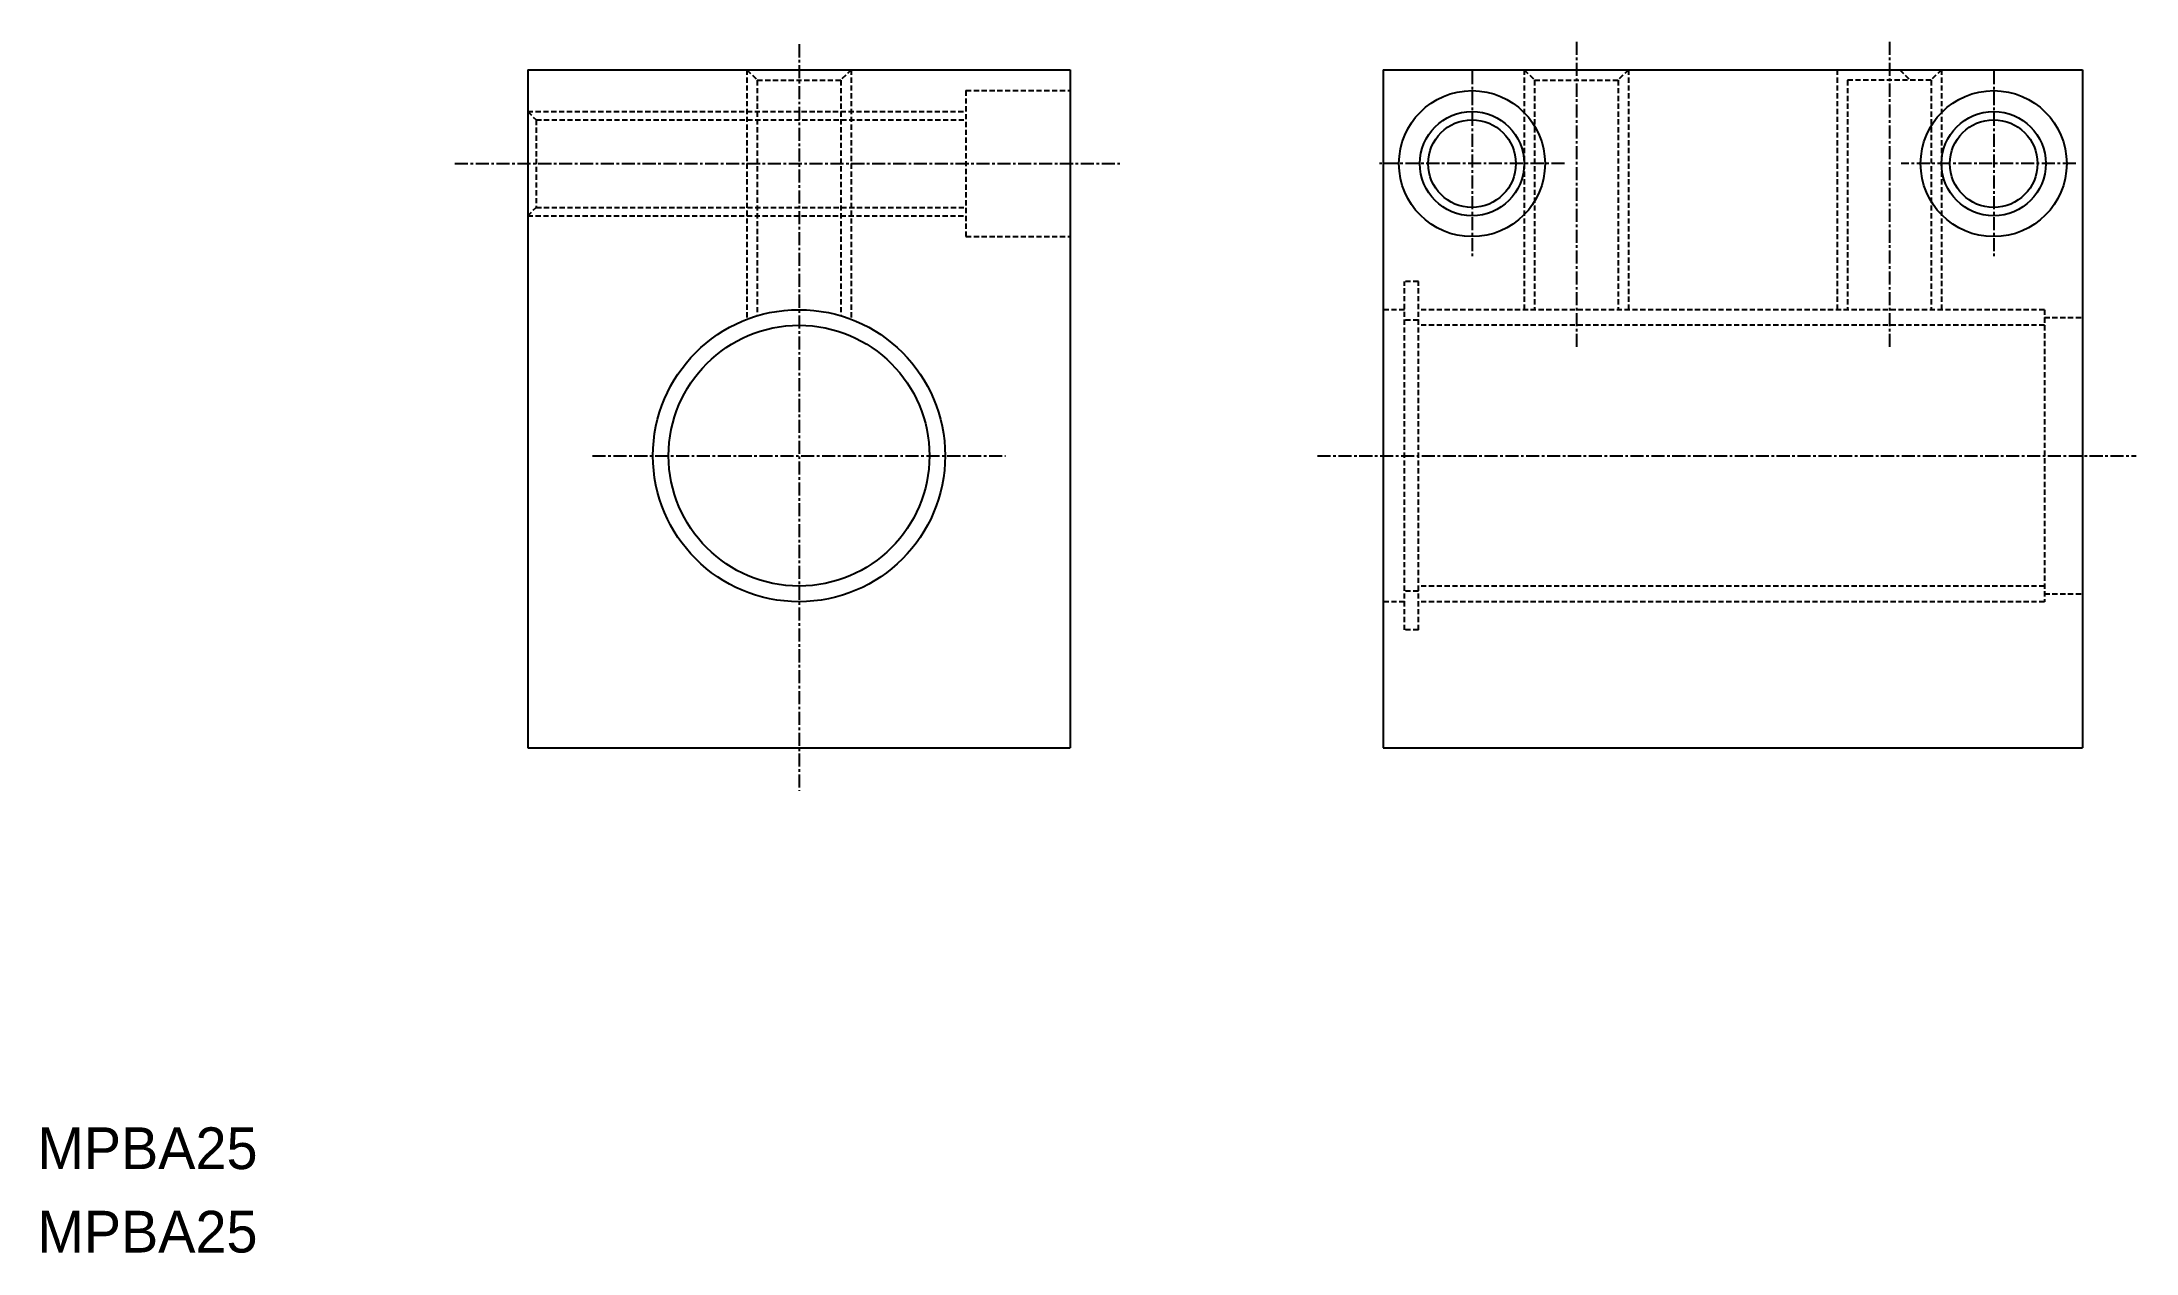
# Model space of a CAD drawing. Extents: x 10 to 211, y 10 to 126.
import ezdxf

# ---------------------------------------------------------------- set-up
doc = ezdxf.new("R2010")
doc.units = 0
doc.linetypes.add('CENTER', pattern=[2, 1.25, -0.25, 0.25, -0.25])
doc.linetypes.add('DASHED', pattern=[0.75, 0.5, -0.25])
doc.layers.get('0').update_dxf_attribs({"linetype": 'CONTINUOUS'})
doc.layers.add('CENTER', color=1, linetype='CENTER')

msp = doc.modelspace()

# ---------------------------------------------------------------- linework, layer by layer
at = {"color": 7, "linetype": 'CONTINUOUS'}
for p, q in [((57.01, 123.39), (109.01, 123.39)), ((57.01, 123.39), (57.01, 58.39)), ((70.01, 123.39), (70.01, 123.39)), ((83.01, 123.39), (83.01, 123.39)), ((109.01, 123.39), (109.01, 58.39)), ((139.01, 123.39), (139.01, 58.39)), ((139.01, 123.39), (206.01, 123.39)), ((206.01, 123.39), (206.01, 58.39)), ((57.01, 58.39), (109.01, 58.39)), ((139.01, 58.39), (206.01, 58.39))]:
    msp.add_line(p, q, dxfattribs=at)
at = {"color": 3, "linetype": 'DASHED'}
for p, q in [((78.01, 123.39), (78.01, 99.47)), ((78.01, 123.39), (79.01, 122.39)), ((88.01, 123.39), (87.01, 122.39)), ((88.01, 123.39), (88.01, 99.47)), ((152.51, 123.39), (152.51, 100.39)), ((152.51, 123.39), (153.51, 122.39)), ((162.51, 123.39), (161.51, 122.39)), ((162.51, 123.39), (162.51, 100.39)), ((182.51, 123.39), (182.51, 100.39)), ((188.51, 123.39), (189.51, 122.39)), ((192.51, 123.39), (191.51, 122.39)), ((192.51, 123.39), (192.51, 100.39)), ((79.01, 122.39), (79.01, 99.81)), ((79.01, 122.39), (87.01, 122.39)), ((87.01, 122.39), (87.01, 99.81)), ((99.01, 121.39), (99.01, 107.39)), ((99.01, 121.39), (109.01, 121.39)), ((153.51, 122.39), (153.51, 100.39)), ((153.51, 122.39), (161.51, 122.39)), ((161.51, 122.39), (161.51, 100.39)), ((183.51, 122.39), (183.51, 100.39)), ((191.51, 122.39), (183.51, 122.39)), ((191.51, 122.39), (191.51, 100.39)), ((57.01, 119.39), (99.01, 119.39)), ((57.01, 119.39), (57.81, 118.59)), ((57.81, 118.59), (99.01, 118.59)), ((57.81, 118.59), (57.81, 110.19)), ((57.01, 109.39), (57.81, 110.19)), ((57.01, 109.39), (99.01, 109.39)), ((57.81, 110.19), (99.01, 110.19)), ((99.01, 107.39), (109.01, 107.39)), ((141.03, 69.69), (141.03, 103.09)), ((142.38, 103.09), (141.03, 103.09)), ((142.38, 69.69), (142.38, 103.09)), ((141.03, 100.39), (139.01, 100.39)), ((202.38, 100.39), (142.38, 100.39)), ((202.38, 100.39), (202.38, 72.39)), ((142.38, 99.37), (141.03, 99.37)), ((202.38, 98.89), (142.38, 98.89)), ((202.38, 99.64), (206.01, 99.64)), ((141.03, 72.39), (139.01, 72.39)), ((142.38, 73.41), (141.03, 73.41)), ((202.38, 73.89), (142.38, 73.89)), ((202.38, 72.39), (142.38, 72.39)), ((202.38, 73.14), (206.01, 73.14)), ((142.38, 69.69), (141.03, 69.69))]:
    msp.add_line(p, q, dxfattribs=at)
at = {"color": 7, "linetype": 'CONTINUOUS'}
for centre, radius in [((147.51, 114.39), 7), ((197.51, 114.39), 7), ((147.51, 114.39), 4.2), ((197.51, 114.39), 4.2), ((83.01, 86.39), 14), ((83.01, 86.39), 12.5)]:
    msp.add_circle(centre, radius, dxfattribs=at)
at = {"color": 3}
for centre in [(147.51, 114.39), (197.51, 114.39)]:
    msp.add_circle(centre, 5, dxfattribs=at)
at = {"layer": 'CENTER', "color": 1, "linetype": 'CENTER'}
for p, q in [((83.01, 125.83), (83.01, 54.27)), ((157.51, 126.06), (157.51, 96.82)), ((187.51, 126.06), (187.51, 96.82)), ((147.51, 123.26), (147.51, 105.52)), ((197.51, 123.26), (197.51, 105.52)), ((50.02, 114.39), (113.96, 114.39)), ((156.38, 114.39), (138.65, 114.39)), ((205.38, 114.39), (188.65, 114.39)), ((63.22, 86.39), (102.81, 86.39)), ((132.71, 86.39), (211.16, 86.39))]:
    msp.add_line(p, q, dxfattribs=at)

# ---------------------------------------------------------------- texts
at = {"color": 7, "linetype": 'CONTINUOUS'}
for p in [(10, 18), (10, 10)]:
    msp.add_text('MPBA25', height=4, dxfattribs=at).set_placement(p)

doc.saveas('drawing.dxf')
